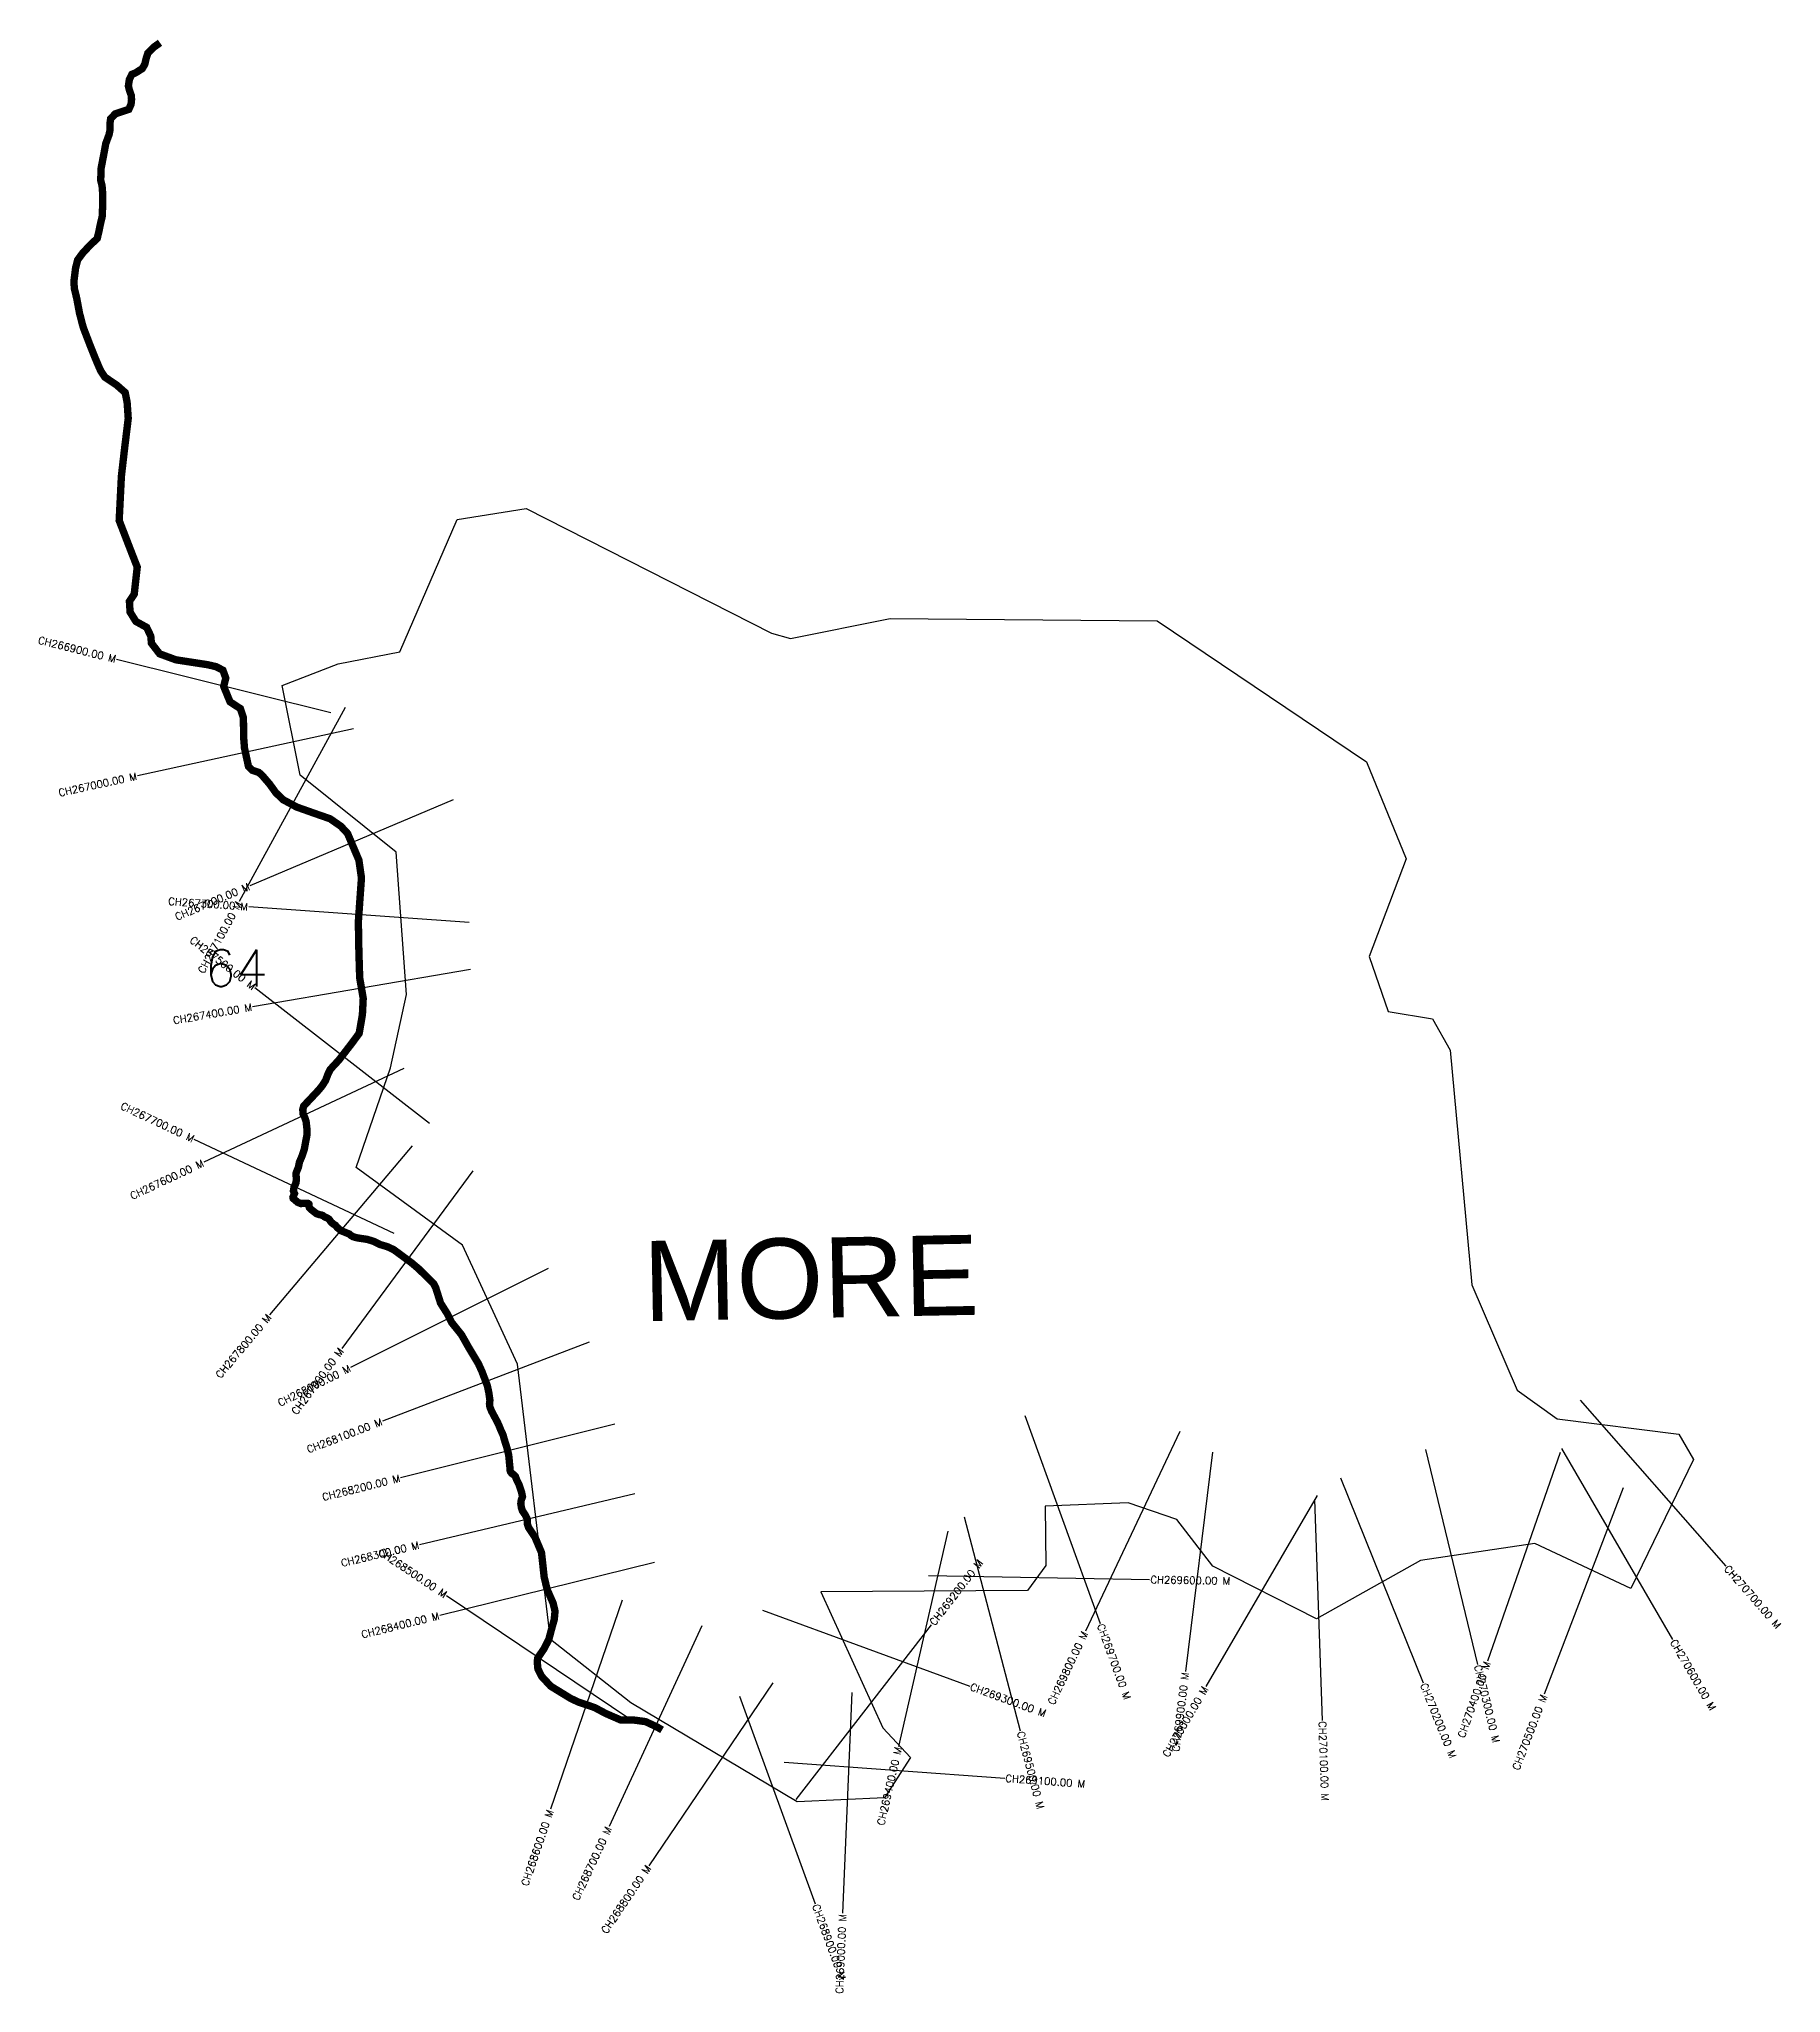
# Model space of a CAD drawing. Header units: metres. Extents: x 279288 to 281652, y 2029614 to 2032266.
import ezdxf
from ezdxf.enums import TextEntityAlignment as Align

# ---------------------------------------------------------------- set-up
doc = ezdxf.new("R2010")
doc.units = ezdxf.units.M
for name, color, linetype in [('CS', 134, 'Continuous'), ('CSMark', 6, 'Continuous'), ('UNPROTECTED', 10, 'Continuous'), ('village', 3, 'Continuous'), ('VILLAGE NAME', 250, 'Continuous')]:
    doc.layers.add(name, color=color, linetype=linetype)
doc.styles.get("Standard").update_dxf_attribs({"font": 'simplex.shx'})

msp = doc.modelspace()

# ---------------------------------------------------------------- linework, layer by layer
at = {"color": 6, "flags": 128}
msp.add_lwpolyline([(279855.1, 2031613.7), (279948.9, 2031628.5)], dxfattribs=at)
at = {"layer": 'CS'}
for p, q in [((279683.9, 2031351), (279392.9, 2031423.8)), ((279703, 2031358.3), (279559.5, 2031094.9)), ((279714.3, 2031329.5), (279421.2, 2031265.6)), ((279850, 2031233.2), (279573.7, 2031116.3)), ((279871.4, 2031066.5), (279572.2, 2031087.8)), ((279873.2, 2031002.8), (279577.5, 2030952)), ((279817.8, 2030793.8), (279580.7, 2030977.7)), ((279782.9, 2030868.4), (279511.2, 2030741.1)), ((279769.9, 2030644.4), (279498.4, 2030772)), ((279794, 2030763.2), (279600.6, 2030533.8)), ((279876.6, 2030729.6), (279698.5, 2030488.2)), ((279978.8, 2030596.8), (279710.5, 2030462.6)), ((280034.2, 2030496.9), (279754, 2030389.8)), ((281379.8, 2030418.3), (281577.5, 2030192.7)), ((280069.4, 2030385.5), (279778.4, 2030312.7)), ((280625.9, 2030397.2), (280728.1, 2030115.1)), ((280836.4, 2030375.5), (280708, 2030104.4)), ((281169.9, 2030351.1), (281240.4, 2030059.5)), ((281354.5, 2030352.4), (281505.3, 2030093.1)), ((280880.8, 2030347.4), (280843.9, 2030049.7)), ((281352.6, 2030347.1), (281254, 2030063.8)), ((281054.5, 2030312.7), (281166.6, 2030034.5)), ((281437.9, 2030299.3), (281331, 2030018.9)), ((280096.2, 2030291), (279804.2, 2030222)), ((281022.5, 2030288.7), (280871.6, 2030029.4)), ((281018.9, 2030283.3), (281029.6, 2029983.5)), ((280543.6, 2030259.6), (280619.7, 2029969.4)), ((280521.2, 2030240.5), (280454.4, 2029948)), ((280122.9, 2030197.7), (279831.6, 2030126)), ((280495.3, 2030180), (280795.3, 2030174.6)), ((280089.7, 2029985.2), (279840.7, 2030152.6)), ((280079, 2030146.6), (279982, 2029862.8)), ((280269.7, 2030133.3), (280551.4, 2030030)), ((280315.6, 2029876), (280499, 2030113.4)), ((280187.5, 2030111.6), (280061.5, 2029839.4)), ((280283.9, 2030034.6), (280115.6, 2029786.2)), ((280238.6, 2030016.4), (280341.4, 2029734.6)), ((280391, 2030021.3), (280378.5, 2029721.6)), ((280299.3, 2029926.8), (280598.5, 2029905.1))]:
    msp.add_line(p, q, dxfattribs=at)
at = {"layer": 'UNPROTECTED', "const_width": 10, "flags": 128}
msp.add_lwpolyline([(279451.8, 2032260.8), (279443.1, 2032254.6), (279435.2, 2032246.4), (279433.2, 2032240.1), (279431.2, 2032231.7), (279427.8, 2032225.8), (279418.9, 2032220.1), (279413.6, 2032217.9), (279410.2, 2032210.8), (279408.9, 2032202), (279410.6, 2032195.5), (279412.8, 2032189.4), (279413.2, 2032183.7), (279412.5, 2032177.2), (279409.5, 2032170.5), (279391.1, 2032164.3), (279384.8, 2032157.7), (279384.1, 2032152.6), (279384.1, 2032142.8), (279382.6, 2032135.9), (279378.2, 2032124), (279376.6, 2032115.2), (279371.7, 2032089.5), (279371.4, 2032073.9), (279373.2, 2032066.4), (279373.9, 2032057.1), (279374.1, 2032046.8), (279373.5, 2032025.6), (279370.7, 2032013.7), (279368.5, 2032002.9), (279366.6, 2031995.2), (279356.4, 2031985.5), (279346.9, 2031975.3), (279340, 2031966), (279337.2, 2031955), (279334.9, 2031936.6), (279335.6, 2031927), (279338.8, 2031913.8), (279342.5, 2031894), (279347.5, 2031874.7), (279357.3, 2031849.1), (279363.1, 2031834.6), (279368.6, 2031821.5), (279371.6, 2031814.9), (279377.1, 2031806.8), (279393.2, 2031796), (279404.6, 2031785.9), (279407.2, 2031772.6), (279408.7, 2031750.9), (279403.9, 2031711.4), (279399.4, 2031672.4), (279396.4, 2031612.3), (279413.5, 2031568), (279420.9, 2031549.1), (279416.8, 2031512.3), (279410.3, 2031502.6), (279411.2, 2031488), (279419.1, 2031475.3), (279433.7, 2031467.2), (279439.3, 2031455.4), (279440.2, 2031445.7), (279451.3, 2031431.3), (279473.3, 2031423.2), (279516.1, 2031416.6), (279527.9, 2031413.9), (279537.2, 2031409.1), (279541.1, 2031398.4), (279538.3, 2031387.1), (279546.9, 2031366.1), (279561, 2031356.9), (279565.1, 2031344.2), (279565.3, 2031318.7), (279566.5, 2031303.4), (279569.6, 2031289.1), (279571.9, 2031278.5), (279576.9, 2031273.3), (279586, 2031270.3), (279590.6, 2031266.1), (279600.3, 2031254.9), (279609.2, 2031242.6), (279619.1, 2031233.2), (279637.4, 2031223.3), (279662.6, 2031214.4), (279682.7, 2031207.4), (279697.3, 2031197.3), (279706.5, 2031187.4), (279714.6, 2031168.2), (279721.8, 2031151.3), (279725.3, 2031127.2), (279723.1, 2031096.1), (279721.1, 2031067.8), (279721.8, 2031027.6), (279722.9, 2030991.5), (279727.7, 2030963.6), (279726.6, 2030941.5), (279722.2, 2030916.1), (279711.5, 2030901.6), (279703.2, 2030890.9), (279694.4, 2030879.5), (279687.5, 2030872.1), (279683.1, 2030867.3), (279679.9, 2030860.9), (279676.6, 2030852.2), (279672.1, 2030845.1), (279667.5, 2030839.4), (279660.5, 2030831.9), (279654, 2030825), (279646.9, 2030817.5), (279645.7, 2030813.1), (279645.8, 2030807.4), (279648.5, 2030801.7), (279650.2, 2030796.1), (279651.2, 2030787.1), (279651.2, 2030777.4), (279649.5, 2030768.6), (279647.8, 2030759.2), (279644.7, 2030749.6), (279641.1, 2030741.3), (279639.8, 2030734.6), (279637.4, 2030728.6), (279636.5, 2030725.9), (279636.7, 2030721.1), (279636.9, 2030717.1), (279636.3, 2030712.8), (279633.7, 2030707.1), (279632.9, 2030702.1), (279634.4, 2030698.7), (279633.2, 2030695.9), (279632.3, 2030693.6), (279632.6, 2030692), (279635.2, 2030689.8), (279638.7, 2030686.8), (279642.9, 2030685.1), (279647.8, 2030685.3), (279651.7, 2030685.5), (279652.9, 2030685.2), (279654, 2030684.4), (279654.2, 2030683.5), (279654.2, 2030682.2), (279654.2, 2030680.9), (279654.7, 2030679.4), (279656.5, 2030677.4), (279660.2, 2030674.5), (279664.3, 2030671.3), (279668.4, 2030669.9), (279671.1, 2030669.5), (279672.8, 2030668.8), (279675.7, 2030666.7), (279678.7, 2030665.5), (279681, 2030664.1), (279682.5, 2030662.2), (279683.9, 2030660.1), (279686.7, 2030657.6), (279690, 2030655.5), (279692.4, 2030652.6), (279697.6, 2030648.2), (279704.6, 2030645.4), (279708.8, 2030643.7), (279711, 2030641.8), (279714, 2030640), (279719.9, 2030638.4), (279728.1, 2030637.2), (279733.2, 2030636.4), (279741.8, 2030633.8), (279750.7, 2030629.4), (279760.2, 2030626.6), (279768.9, 2030622.6), (279774.5, 2030618.5), (279781.4, 2030613.4), (279793.2, 2030604.7), (279802.7, 2030596.7), (279818, 2030581.6), (279823.5, 2030576), (279826.2, 2030570.5), (279832.7, 2030549.9), (279841.5, 2030536), (279847.6, 2030523.8), (279861.1, 2030507), (279870.3, 2030490.7), (279883.9, 2030468), (279888.9, 2030457), (279896.2, 2030437.8), (279898.2, 2030428.4), (279899.7, 2030417.9), (279899.1, 2030413), (279899.6, 2030409.1), (279901.9, 2030403.3), (279906.1, 2030395.4), (279909.7, 2030388.7), (279911.6, 2030384.6), (279913.9, 2030378.9), (279917.5, 2030371), (279919.1, 2030365.2), (279922.7, 2030353.7), (279925.2, 2030343.8), (279926.5, 2030330.2), (279926.9, 2030326.2), (279926.9, 2030323.3), (279927.7, 2030320.9), (279929.3, 2030318.8), (279931.5, 2030317.3), (279934.2, 2030314.8), (279936.3, 2030309.3), (279939.3, 2030303.3), (279942.6, 2030293.6), (279943.9, 2030287.1), (279942.2, 2030282.4), (279941.6, 2030277.6), (279942.5, 2030272), (279943.9, 2030267.8), (279947.4, 2030262.7), (279949.8, 2030257.9), (279950.6, 2030254.7), (279950.7, 2030249.8), (279952.1, 2030245.4), (279956.7, 2030238.5), (279960.8, 2030232.4), (279969.7, 2030211.3), (279971.2, 2030197.7), (279973.4, 2030177.6), (279977.5, 2030160.8), (279985.5, 2030142.6), (279988.1, 2030131.6), (279987, 2030120.3), (279983.7, 2030108.6), (279979.7, 2030093.5), (279973.2, 2030080.8), (279968.2, 2030073.4), (279964.6, 2030068), (279963.9, 2030063.1), (279964.8, 2030053.6), (279969.7, 2030043.4), (279982.2, 2030029.9), (280008.9, 2030013.5), (280019.6, 2030008.4), (280041.8, 2030000.9), (280056.8, 2029992.9), (280077.7, 2029983.8), (280096.1, 2029983.8), (280110.9, 2029981.8), (280126.8, 2029974.4), (280133.4, 2029970.5)], dxfattribs=at)
at = {"layer": 'village', "color": 6}
for points in [[(279948.9, 2031628.5, 0), (280282.1, 2031459.2, 0), (280307.6, 2031452.3, 0), (280443.1, 2031479.4, 0), (280805.6, 2031476, 0), (281089.7, 2031284.5, 0), (281143.6, 2031153, 0), (281093.5, 2031020.3, 0), (281119.2, 2030945.8, 0)], [(281119.2, 2030945.8, 0), (281179.1, 2030935.7, 0), (281203.2, 2030893.2, 0), (281232.5, 2030574.6, 0), (281294.1, 2030431.8, 0), (281348.4, 2030392.9, 0), (281513.7, 2030371.9, 0), (281533.7, 2030337.7, 0), (281448.5, 2030162.7, 0), (281318.2, 2030223.4, 0), (281163.1, 2030200.4, 0), (281021.8, 2030121.5, 0), (280881.1, 2030192.8, 0), (280832.1, 2030256.2, 0), (280766.3, 2030278.7, 0), (280653.4, 2030274.4, 0), (280654.5, 2030193.7, 0), (280629.5, 2030159.9, 0), (280348.8, 2030157.8, 0), (280433.1, 2029973.3, 0), (280470.7, 2029933.1, 0), (280435.5, 2029878.5, 0), (280316.8, 2029873.1, 0), (280091.2, 2030007.4, 0), (279981.9, 2030093.4, 0), (279937, 2030467.2, 0), (279862.3, 2030628.6, 0), (279717.9, 2030734.1, 0), (279764.9, 2030869.3, 0), (279786.5, 2030969, 0), (279772.5, 2031162.1, 0), (279642.1, 2031266.5, 0), (279617.8, 2031388.4, 0), (279693.7, 2031417.7, 0), (279777.3, 2031434, 0), (279855.1, 2031613.7, 0)]]:
    msp.add_polyline3d(points, dxfattribs=at)

# ---------------------------------------------------------------- texts
at = {"insert": (279512.2, 2031029.5), "char_height": 50, "attachment_point": 1}
msp.add_mtext_dynamic_manual_height_columns('64', width=70.183, gutter_width=1, heights=[0], dxfattribs=at)
at = {"layer": 'CSMark'}
for s, rotation, p in [('CH266900.00 M', 345.9481, (279391.9, 2031424)), ('CH267000.00 M', 12.2817, (279420.2, 2031265.4)), ('CH267300.00 M', 355.9357, (279571.2, 2031087.9)), ('CH267200.00 M', 22.9461, (279572.8, 2031115.9)), ('CH267100.00 M', 61.406, (279559, 2031094)), ('CH267500.00 M', 322.1993, (279579.9, 2030978.3)), ('CH267400.00 M', 9.7585, (279576.6, 2030951.8)), ('CH267700.00 M', 334.8401, (279497.5, 2030772.4)), ('CH267600.00 M', 25.1114, (279510.3, 2030740.7)), ('CH267800.00 M', 49.8803, (279600, 2030533)), ('CH267900.00 M', 53.5707, (279697.9, 2030487.4)), ('CH268000.00 M', 26.5807, (279709.6, 2030462.1)), ('CH268100.00 M', 20.9253, (279753, 2030389.4)), ('CH268200.00 M', 14.0454, (279777.4, 2030312.5)), ('CH268300.00 M', 13.294, (279803.2, 2030221.7)), ('CH268500.00 M', 326.0784, (279839.9, 2030153.2)), ('CH268400.00 M', 13.8356, (279830.6, 2030125.7)), ('CH269800.00 M', 64.6431, (280707.5, 2030103.5)), ('CH270400.00 M', 70.8078, (281253.7, 2030062.9)), ('CH269900.00 M', 82.938, (280843.8, 2030048.7)), ('CH270000.00 M', 59.8054, (280871.1, 2030028.6)), ('CH270500.00 M', 69.1337, (281330.7, 2030018)), ('CH269400.00 M', 77.1501, (280454.2, 2029947)), ('CH268600.00 M', 71.1259, (279981.7, 2029861.8)), ('CH268700.00 M', 65.1597, (280061.1, 2029838.5)), ('CH268800.00 M', 55.873, (280115, 2029785.4)), ('CH269000.00 M', 87.6074, (280378.5, 2029720.6))]:
    msp.add_text(s, height=10, rotation=rotation, dxfattribs=at).set_placement(p, align=Align.MIDDLE_RIGHT)
for s, rotation, p in [('CH269200.00 M', 52.3008, (280499.6, 2030114.2)), ('CH270700.00 M', 311.2361, (281578.2, 2030191.9)), ('CH269600.00 M', 358.9726, (280796.3, 2030174.6)), ('CH269700.00 M', 289.9244, (280728.5, 2030114.2)), ('CH270600.00 M', 300.1735, (281505.8, 2030092.2)), ('CH269300.00 M', 339.8612, (280552.3, 2030029.7)), ('CH270200.00 M', 291.9495, (281167, 2030033.5)), ('CH270300.00 M', 283.5971, (281240.6, 2030058.6)), ('CH270100.00 M', 272.0439, (281029.7, 2029982.5)), ('CH269500.00 M', 284.7042, (280620, 2029968.4)), ('CH269100.00 M', 355.8543, (280599.5, 2029905)), ('CH268900.00 M', 290.0435, (280341.8, 2029733.6))]:
    msp.add_text(s, height=10, rotation=rotation, dxfattribs=at).set_placement(p, align=Align.MIDDLE_LEFT)
at = {"layer": 'VILLAGE NAME', "insert": (280106.6, 2030634.1), "char_height": 108.748, "attachment_point": 1, "rotation": 1.1028}
msp.add_mtext_dynamic_manual_height_columns('{\\fArial|b0|i0|c0|p34;MORE}', width=726.929, gutter_width=543.7, heights=[0], dxfattribs=at)

doc.saveas('drawing.dxf')
